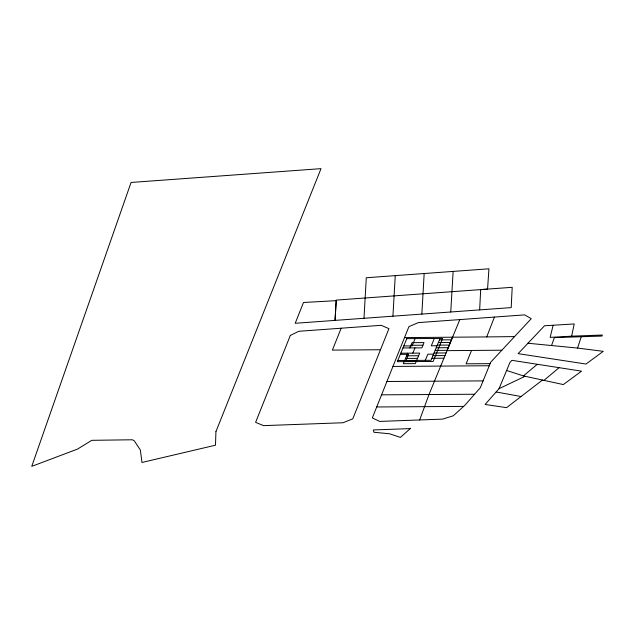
<?xml version="1.0" encoding="UTF-8"?>
<svg xmlns="http://www.w3.org/2000/svg" width="635" height="635" viewBox="0 0 635 635"><rect width="100%" height="100%" fill="white"/><g stroke="black" fill="none" stroke-linecap="round" stroke-linejoin="round"><path stroke-width="0.95" d="M479.655 309.888L480.695 289.6L487.553 289.108L488.942 268.803L366.284 277.749L363.99 318.286M421.846 314.087L511.191 307.602L512.207 287.314L336.256 300.101L335.034 320.389L336.209 300.665L303.498 302.49L295.204 323.286L421.846 314.087L424.172 273.526M450.739 311.991L453.128 271.415M392.922 316.19L395.248 275.638M553.101 325.358L550.156 337.383L571.643 336.169L574.215 323.953L544.544 325.755L518.128 353.655L586.01 364.038L603.25 351.338L577.564 348.067L527.875 343.233M577.564 348.067L581.255 336.733M419.664 419.965L428.998 394.518L459.811 319.595M551.601 345.329L554.395 337.614L602.067 336.058L602.361 335.034L571.643 336.169M404.519 337.614L408.916 326.66L418.354 322.612L524.637 314.881L531.249 318.675L490.728 362.172L480.274 387.81L464.749 405.408L453.255 415.806L442.5 419.132L379.659 421.418L372.324 417.901L404.511 337.606L486.712 336.923L494.443 317.079M341.154 328.216L332.399 350.123L380.484 349.734M471.519 350.456L466.106 363.815L490.125 363.641M407.678 353.179L403.336 363.688L415.346 363.617L419.687 353.108L400.796 353.219M409.845 347.916L412.012 342.662L424.021 342.59L421.854 347.853L402.963 347.956M406.075 360.49L408.622 354.306L400.328 354.354M415.107 338.59L412.091 345.9L403.796 345.948M412.806 353.147L414.972 347.893M425.299 360.355L427.839 354.195L433.57 354.163M434.324 338.479L431.308 345.789L437.039 345.757M440.055 338.439L431.038 360.307L397.772 360.545M452.564 337.241L447.032 350.647L501.872 350.21M542.457 380.063L506.579 407.654L485.116 404.471L499.046 388.676L509.984 362.371L511.897 360.323L581.541 371.157L563.332 384.572L523.431 375.912L537.194 364.355M543.941 380.389L558.935 367.808M499.046 388.676L524.875 376.38L506.603 370.467M486.712 336.923L514.556 336.59M392.962 366.435L489.267 365.744M386.921 381.5L483.1 380.889M381.572 394.835L474.591 394.248M376.706 406.971L463.661 406.4M439.515 339.884L451.525 339.812M438.428 342.511L450.437 342.44M410.924 345.289L422.934 345.218M437.348 345.138L449.358 345.067M436.261 347.766L448.27 347.694M435.181 350.393L447.191 350.322M434.094 353.02L446.103 352.957M406.59 355.806L418.6 355.735M433.014 355.648L445.016 355.584M405.511 358.434L417.512 358.362M431.927 358.283L443.936 358.211M404.424 361.061L416.433 360.99M496.133 391.978L520.994 396.51M215.932 431.617L215.487 445.198L141.954 462.47L140.351 450.001L134.318 440.881L132.477 439.777L91.789 440.325L77.462 449.12L31.75 466.352L131.072 182.459L321.008 168.648L215.932 431.617M290.338 335.423L255.603 422.354L263.549 425.633L343.027 422.751L352.782 418.846L388.938 328.66L381.198 325.31L298.752 331.287L290.338 335.423M406.805 338.638L397.312 361.672L433.118 361.466L442.619 338.431L406.805 338.638M410.266 428.609L400.399 437.412L389.525 433.761L373.904 432.268L373.348 429.958L410.266 428.609"/></g></svg>
